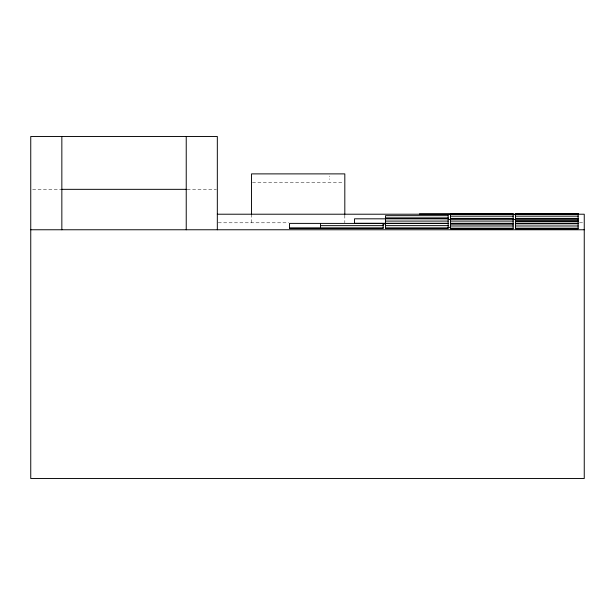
<?xml version="1.0" encoding="UTF-8"?>
<svg xmlns="http://www.w3.org/2000/svg" width="615" height="615" viewBox="0 0 615 615"><rect width="100%" height="100%" fill="white"/><g stroke="black" fill="none" stroke-linecap="round" stroke-linejoin="round"><path stroke-width="0.46" stroke-dasharray="3.08 2.31" d="M252.481 182.463L343.862 182.463M32.633 189.335L60.9 189.335M187.168 189.335L216.38 189.335M218.271 222.791L288.65 222.791M579.461 222.791L583.289 222.791M344.815 215.112L344.815 222.791M329.263 176.021L329.263 176.636M329.263 178.811L329.263 179.403M251.527 214.212L251.527 222.791"/><path stroke-width="0.92" d="M61.846 189.335L186.23 189.335M450.488 213.959L513.148 213.959M515.478 213.959L578.138 213.959M217.326 214.212L584.25 214.212L584.25 478.524L30.75 478.524L30.75 136.476L217.326 136.476L217.326 229.764M513.148 214.581L515.478 214.581M450.488 216.173L513.148 216.173M515.478 216.173L578.138 216.173M385.497 217.887L448.158 217.887M450.488 218.387L513.148 218.387M515.478 218.387L578.138 218.387M450.488 218.863L513.148 218.863M515.478 218.863L578.138 218.863M450.488 219.009L513.148 219.009M515.478 219.009L578.138 219.009M448.158 219.486L450.488 219.486M513.148 219.486L515.478 219.486M515.478 220.993L578.138 220.993M385.497 221.077L448.158 221.077M450.488 221.077L513.148 221.077M515.478 221.077L578.138 221.077M515.478 223.207L578.138 223.207M448.158 223.291L354.524 223.291L354.524 218.809L448.158 218.863L448.158 228.488L385.497 228.488L385.497 218.809M450.488 223.291L513.148 223.291M385.497 223.437L448.158 223.437M450.488 223.768L513.148 223.768M515.478 223.829L578.138 223.768M382.684 223.914L385.497 223.914M450.488 223.914L513.148 223.914M320.507 225.651L383.168 225.651M385.497 225.651L448.158 225.651M450.488 225.982L513.148 225.982M515.478 225.982L578.138 225.982M448.158 227.365L450.488 227.365M289.542 227.865L383.168 227.865M385.497 227.865L448.158 227.865M450.488 228.196L513.148 228.196M515.478 228.196L578.138 228.196M30.75 229.764L584.25 229.764M450.488 213.874L450.488 228.818L513.148 228.818L513.148 213.874L419.515 213.874L419.515 214.497M344.815 214.212L344.815 173.884L251.527 173.884L251.527 214.212M320.507 223.391L320.507 228.488M186.23 136.476L186.23 229.764M61.846 136.476L61.846 229.764M578.138 213.874L515.478 213.874L515.478 228.818L578.138 228.818L578.138 213.874M448.158 215.673L385.497 215.673L385.497 218.51L448.158 218.51L448.158 215.673M383.168 223.437L289.542 223.391L289.542 228.488L383.168 228.488L383.168 223.437"/></g></svg>
